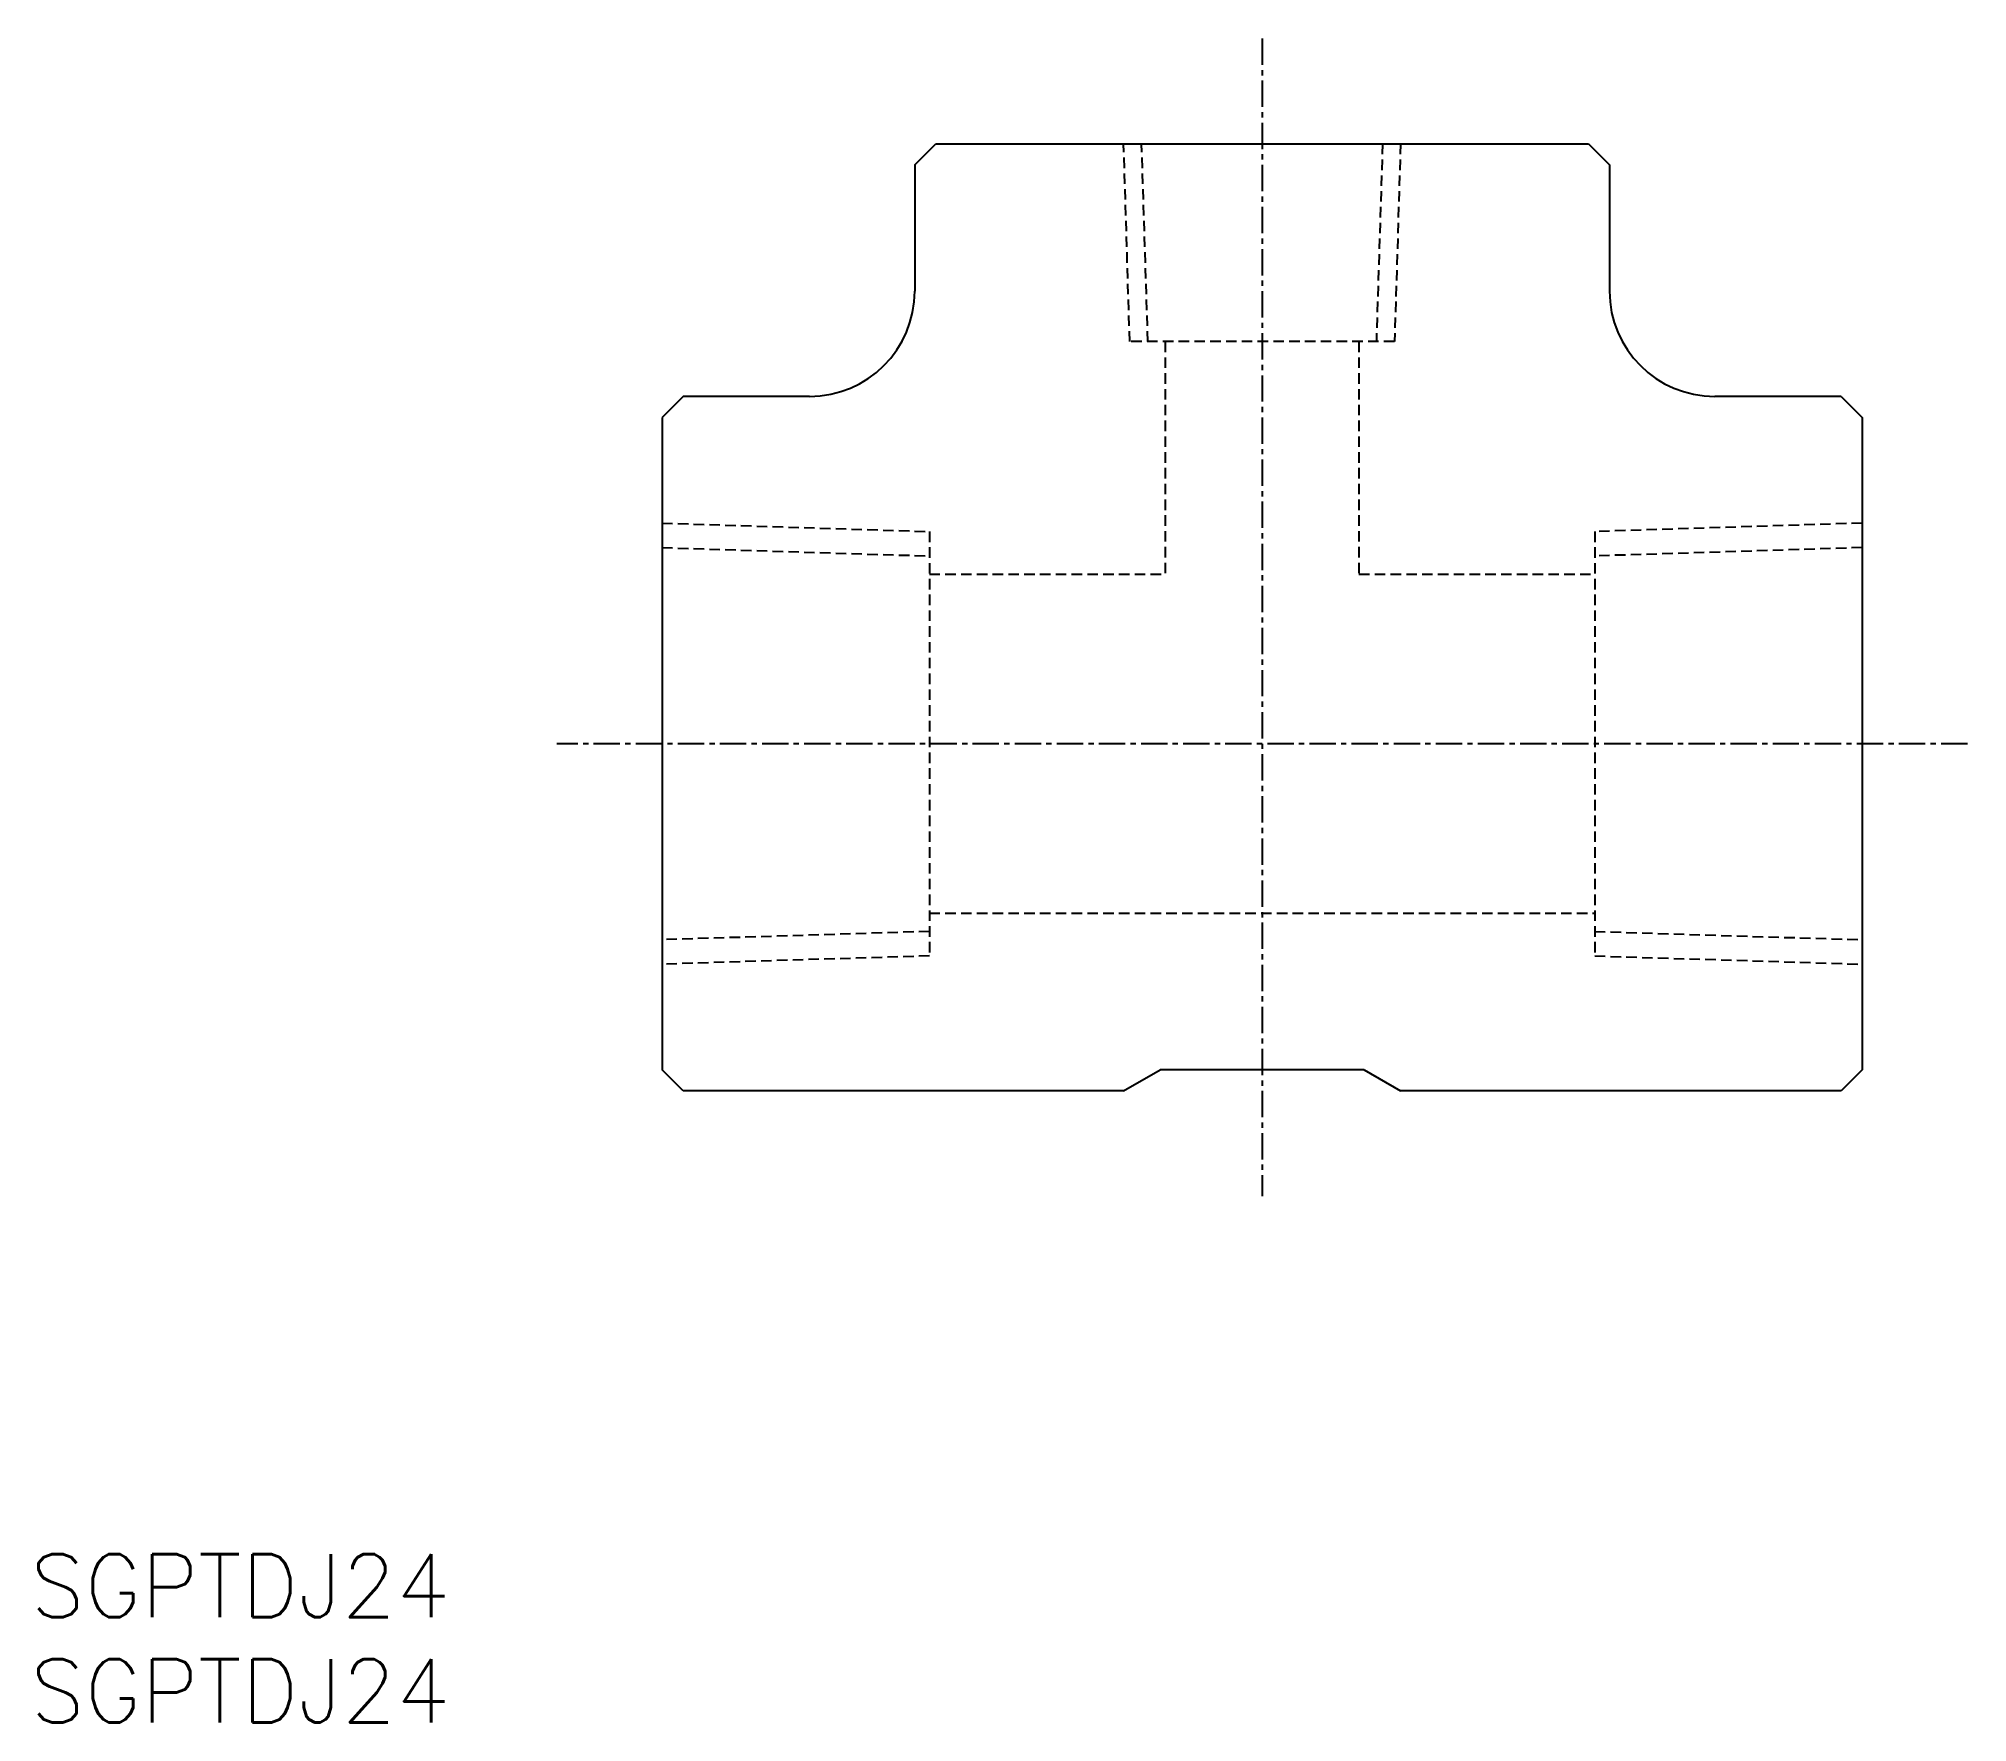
# Model space of a CAD drawing. Extents: x 0.4 to 92, y 0 to 80.
import ezdxf

# ---------------------------------------------------------------- set-up
doc = ezdxf.new("R2010")
doc.units = 0
doc.linetypes.add('CENTER', pattern=[2, 1.25, -0.25, 0.25, -0.25])
doc.linetypes.add('DASHED', pattern=[0.75, 0.5, -0.25])
doc.layers.get('0').update_dxf_attribs({"linetype": 'CONTINUOUS'})
doc.layers.add('CENTER', color=1, linetype='CENTER')
doc.styles.get("Standard").update_dxf_attribs({"font": 'txt.shx'})

# ---------------------------------------------------------------- blocks, each defined once
blk = doc.blocks.new('*U9')
at = {"color": 7, "linetype": 'CONTINUOUS'}
blk.add_text('SGPTDJ24', height=3, dxfattribs=at).set_placement((0, 0))
blk = doc.blocks.new('*U10')
at = {"color": 7, "linetype": 'CONTINUOUS'}
blk.add_text('SGPTDJ24', height=3, dxfattribs=at).set_placement((0, 5))

msp = doc.modelspace()

# ---------------------------------------------------------------- linework, layer by layer
at = {"color": 7, "linetype": 'CONTINUOUS'}
for p, q in [((42, 74), (43, 75)), ((43, 75), (74, 75)), ((74, 75), (75, 74)), ((42, 74), (42, 68)), ((75, 74), (75, 68)), ((31, 63), (30, 62)), ((37, 63), (31, 63)), ((86, 63), (80, 63)), ((86, 63), (87, 62)), ((30, 62), (30, 31)), ((87, 62), (87, 31)), ((31, 30), (30, 31)), ((51.922, 30), (53.654, 31)), ((63.346, 31), (53.654, 31)), ((63.346, 31), (65.079, 30)), ((87, 31), (86, 30)), ((51.922, 30), (31, 30)), ((86, 30), (65.079, 30))]:
    msp.add_line(p, q, dxfattribs=at)
at = {"color": 3, "linetype": 'DASHED'}
for p, q in [((52.215, 65.6), (51.922, 75)), ((53.072, 65.6), (52.778, 75)), ((64.222, 75), (63.928, 65.6)), ((65.079, 75), (64.785, 65.6)), ((64.785, 65.6), (52.215, 65.6)), ((53.9, 65.6), (53.9, 54.55)), ((63.1, 65.6), (63.1, 54.55)), ((30, 56.977), (42.7, 56.581)), ((87, 56.977), (74.3, 56.581)), ((42.7, 56.581), (42.7, 36.419)), ((74.3, 56.581), (74.3, 36.419)), ((30, 55.815), (42.7, 55.419)), ((87, 55.815), (74.3, 55.419)), ((42.7, 54.55), (53.9, 54.55)), ((63.1, 54.55), (74.3, 54.55)), ((42.7, 37.581), (30, 37.184)), ((42.7, 38.45), (74.3, 38.45)), ((74.3, 37.581), (87, 37.184)), ((42.7, 36.419), (30, 36.022)), ((74.3, 36.419), (87, 36.022))]:
    msp.add_line(p, q, dxfattribs=at)
at = {"color": 7, "linetype": 'CONTINUOUS'}
for centre, start, end in [((37, 68), 270, 0), ((80, 68), 180, 270)]:
    msp.add_arc(centre, 5, start, end, dxfattribs=at)
at = {"layer": 'CENTER', "color": 1, "linetype": 'CENTER'}
for p, q in [((58.5, 80), (58.5, 25)), ((92, 46.5), (25, 46.5))]:
    msp.add_line(p, q, dxfattribs=at)

# ---------------------------------------------------------------- block references
at = {"color": 7, "linetype": 'CONTINUOUS'}
for name in ['*U10', '*U9']:
    msp.add_blockref(name, (0, 0), dxfattribs=at)

doc.saveas('drawing.dxf')
